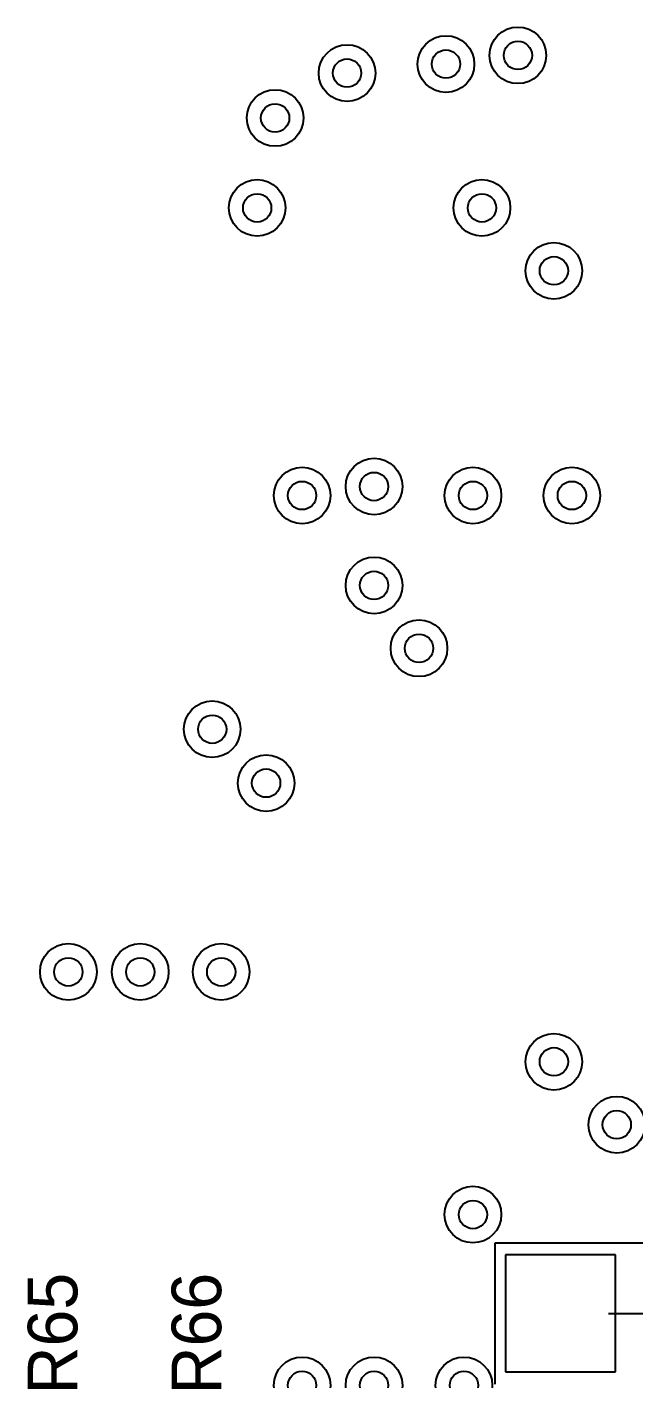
# Model space of a CAD drawing. Header units: millimetres. Extents: x 52 to 245, y 27 to 183.
# Drawn here: x 122.1 to 130.67, y 113.25 to 132.35 of the extents above; entities that cross this region are included whole.
import ezdxf

# ---------------------------------------------------------------- set-up
doc = ezdxf.new("R2010")
doc.units = ezdxf.units.MM
for name, color, linetype in [('BottomSolder', 6, 'Continuous'), ('Mechanical15', 56, 'Continuous'), ('MultiLayer', 9, 'Continuous'), ('TopOverlay', 2, 'Continuous'), ('ViaHoleLayer', 16, 'Continuous')]:
    doc.layers.add(name, color=color, linetype=linetype)

msp = doc.modelspace()

# ---------------------------------------------------------------- linework, layer by layer
at = {"layer": 'BottomSolder'}
for p, q in [((130.412, 115), (128.858, 115)), ((128.858, 115), (128.858, 113.346)), ((130.412, 113.346), (130.412, 115)), ((128.858, 113.346), (130.412, 113.346))]:
    msp.add_line(p, q, dxfattribs=at)
at = {"layer": 'Mechanical15'}
for p, q in [((128.71, 115.173), (132.91, 115.173)), ((128.71, 113.173), (128.71, 115.173)), ((130.31, 114.173), (131.31, 114.173))]:
    msp.add_line(p, q, dxfattribs=at)
at = {"layer": 'MultiLayer'}
for centre in [(128.016, 131.826), (129.032, 131.949), (126.619, 131.699), (125.603, 131.064), (125.349, 129.794), (128.524, 129.794), (129.54, 128.905), (125.984, 125.73), (127, 125.857), (128.397, 125.73), (129.794, 125.73), (127, 124.46), (127.635, 123.571), (124.714, 122.428), (125.476, 121.666), (122.682, 118.999), (123.698, 118.999), (124.841, 118.999), (129.54, 117.729), (130.429, 116.84), (128.397, 115.57), (125.984, 113.157), (127, 113.157), (128.27, 113.157)]:
    msp.add_circle(centre, 0.4, dxfattribs=at)
at = {"layer": 'ViaHoleLayer'}
for centre in [(128.016, 131.826), (129.032, 131.949), (126.619, 131.699), (125.603, 131.064), (125.349, 129.794), (128.524, 129.794), (129.54, 128.905), (125.984, 125.73), (127, 125.857), (128.397, 125.73), (129.794, 125.73), (127, 124.46), (127.635, 123.571), (124.714, 122.428), (125.476, 121.666), (122.682, 118.999), (123.698, 118.999), (124.841, 118.999), (129.54, 117.729), (130.429, 116.84), (128.397, 115.57), (125.984, 113.157), (127, 113.157), (128.27, 113.157)]:
    msp.add_circle(centre, 0.2, dxfattribs=at)

# ---------------------------------------------------------------- texts
at = {"layer": 'TopOverlay'}
for s, p in [('R65', (122.809, 113.03)), ('R66', (124.841, 113.03))]:
    msp.add_text(s, height=0.7, rotation=90, dxfattribs=at).set_placement(p)

doc.saveas('drawing.dxf')
